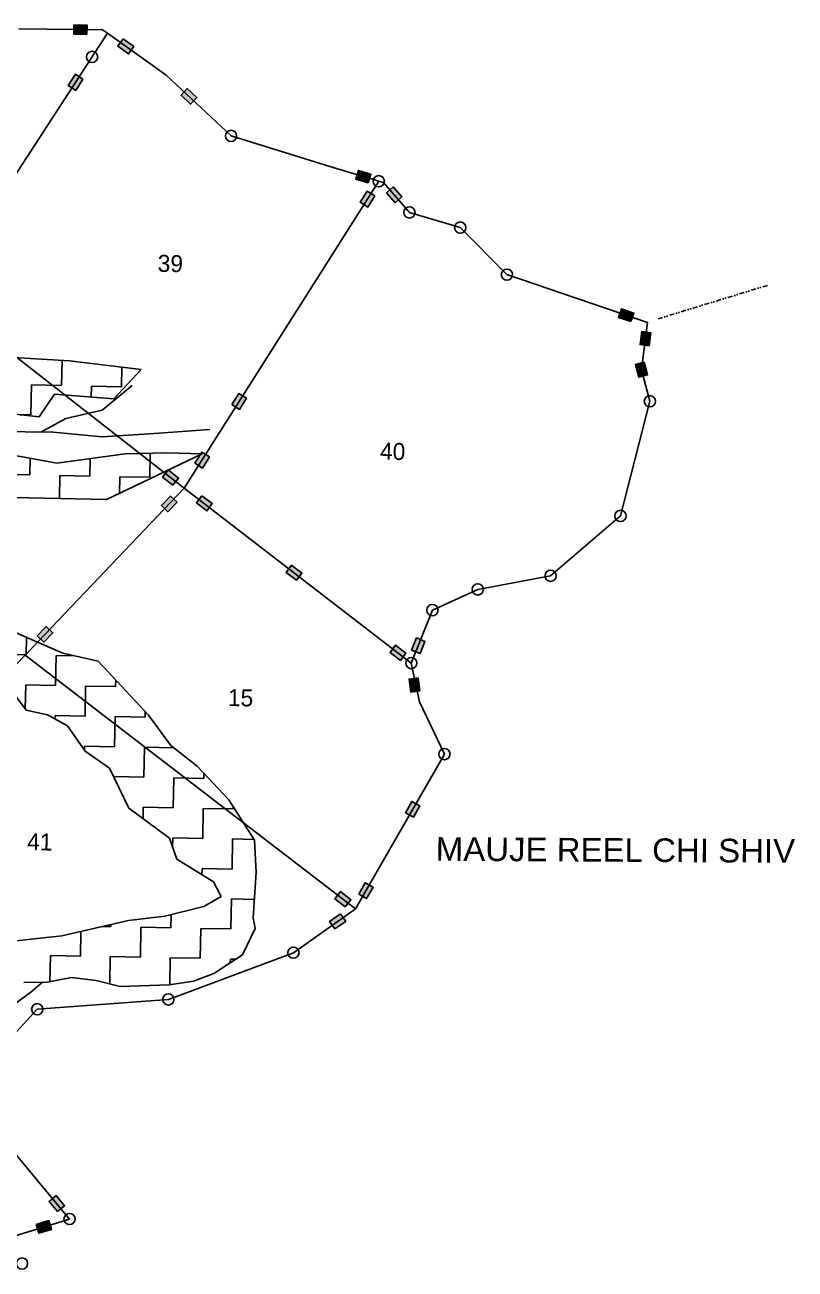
# Model space of a CAD drawing. Header units: metres. Extents: x 311928 to 314194, y 1905478 to 1907430.
# Drawn here: x 313391 to 314194, y 1905946 to 1907242 of the extents above; entities that cross this region are included whole.
import ezdxf

# ---------------------------------------------------------------- set-up
doc = ezdxf.new("R2010")
doc.units = ezdxf.units.M
doc.header["$MEASUREMENT"] = 0
doc.linetypes.add('DIVIDE', pattern=[1.25, 0.5, -0.25, 0, -0.25, 0, -0.25])
for name, color, linetype in [('LINE_WATER', 4, 'Continuous'), ('POLY_HATCH', 12, 'Continuous'), ('POLY_PARCEL', 6, 'Continuous'), ('TEXT_MAPOUT', 7, 'Continuous'), ('TEXT_PARCEL', 7, 'Continuous'), ('V_BOUND_LINE', 7, 'Continuous'), ('V_DIVIDE_LINE', 7, 'DIVIDE')]:
    doc.layers.add(name, color=color, linetype=linetype)
doc.styles.get("Standard").update_dxf_attribs({"font": 'arial.ttf'})
doc.styles.add('TEXT_MAP', font='')
doc.styles.get('TEXT_MAP').set_extended_font_data('Kruti Dev 050')

msp = doc.modelspace()

# ---------------------------------------------------------------- hatches: boundary and pattern name
for points in [[(313442.5, 1907242.4), (313442.4, 1907232.9), (313456.1, 1907232.8), (313456.2, 1907242.3)], [(313499.4, 1907212.2), (313504.9, 1907219.9), (313493.7, 1907227.9), (313488.2, 1907220.2)], [(313436.5, 1907179.4), (313444.4, 1907174.2), (313451.9, 1907185.7), (313444, 1907190.9)], [(313564.1, 1907159.7), (313570.6, 1907166.6), (313560.6, 1907176), (313554.1, 1907169.1)], [(313738.9, 1907090.8), (313736.2, 1907081.7), (313749.3, 1907077.7), (313752, 1907086.8)], [(313777.1, 1907057), (313784.2, 1907063.3), (313775.2, 1907073.6), (313768.1, 1907067.3)], [(313740.8, 1907057.6), (313748.8, 1907052.5), (313756.1, 1907064.1), (313748.1, 1907069.2)], [(314013.1, 1906946.6), (314010, 1906937.6), (314023, 1906933.2), (314026, 1906942.1)], [(314032.5, 1906909.2), (314041.9, 1906908), (314043.6, 1906921.6), (314034.2, 1906922.8)], [(314031.2, 1906875.1), (314040.3, 1906877.6), (314036.8, 1906890.8), (314027.7, 1906888.4)], [(313622.4, 1906853.2), (313614.4, 1906858.3), (313607.1, 1906846.7), (313615.1, 1906841.6)], [(313583.7, 1906792.1), (313575.7, 1906797.2), (313568.4, 1906785.6), (313576.4, 1906780.5)], [(313540.7, 1906778.6), (313534.9, 1906771.1), (313545.7, 1906762.7), (313551.5, 1906770.1)], [(313533.6, 1906741.4), (313540.5, 1906734.9), (313550, 1906744.8), (313543.1, 1906751.3)], [(313581.1, 1906735.9), (313586.7, 1906743.5), (313575.7, 1906751.7), (313570.1, 1906744.1)], [(313674.4, 1906663.5), (313680.1, 1906671.1), (313669.1, 1906679.3), (313663.5, 1906671.7)], [(313420.6, 1906608.9), (313413.7, 1906615.4), (313404.2, 1906605.5), (313411.1, 1906599)], [(313808.3, 1906599.9), (313799.5, 1906603.4), (313794.4, 1906590.7), (313803.2, 1906587.1)], [(313777.5, 1906595.9), (313771.9, 1906588.3), (313782.8, 1906580.1), (313788.5, 1906587.7)], [(313793.6, 1906547), (313803, 1906548.4), (313801.1, 1906562), (313791.7, 1906560.6)], [(313803, 1906428.4), (313794.8, 1906433.1), (313788, 1906421.2), (313796.2, 1906416.5)], [(313754.3, 1906343.6), (313746.1, 1906348.3), (313739.3, 1906336.5), (313747.5, 1906331.7)], [(313720.2, 1906339), (313714.5, 1906331.5), (313725.3, 1906323.1), (313731.1, 1906330.6)], [(313709, 1906307.9), (313714.5, 1906300.1), (313725.7, 1906308), (313720.2, 1906315.8)], [(313423.9, 1906022.2), (313416.6, 1906016.1), (313425.4, 1906005.6), (313432.7, 1906011.6)], [(313419.2, 1905987), (313416.4, 1905996.1), (313403.3, 1905992.1), (313406, 1905983)]]:
    msp.add_hatch(color=256).paths.add_polyline_path(points)

# ---------------------------------------------------------------- linework, layer by layer
for points in [[(313456.1, 1907232.8), (313442.4, 1907232.9), (313442.5, 1907242.4), (313456.2, 1907242.3)], [(313493.7, 1907227.9), (313504.9, 1907219.9), (313499.4, 1907212.2), (313488.2, 1907220.2)], [(313451.9, 1907185.7), (313444.4, 1907174.2), (313436.5, 1907179.4), (313444, 1907190.9)], [(313560.6, 1907176), (313570.6, 1907166.6), (313564.1, 1907159.7), (313554.1, 1907169.1)], [(313749.3, 1907077.7), (313736.2, 1907081.7), (313738.9, 1907090.8), (313752, 1907086.8)], [(313775.2, 1907073.6), (313784.2, 1907063.3), (313777.1, 1907057), (313768.1, 1907067.3)], [(313756.1, 1907064.1), (313748.8, 1907052.5), (313740.8, 1907057.6), (313748.1, 1907069.2)], [(314023, 1906933.2), (314010, 1906937.6), (314013.1, 1906946.6), (314026, 1906942.1)], [(314043.6, 1906921.6), (314041.9, 1906908), (314032.5, 1906909.2), (314034.2, 1906922.8)], [(314036.8, 1906890.8), (314040.3, 1906877.6), (314031.2, 1906875.1), (314027.7, 1906888.4)], [(313607.1, 1906846.7), (313614.4, 1906858.3), (313622.4, 1906853.2), (313615.1, 1906841.6)], [(313568.4, 1906785.6), (313575.7, 1906797.2), (313583.7, 1906792.1), (313576.4, 1906780.5)], [(313545.7, 1906762.7), (313534.9, 1906771.1), (313540.7, 1906778.6), (313551.5, 1906770.1)], [(313550, 1906744.8), (313540.5, 1906734.9), (313533.6, 1906741.4), (313543.1, 1906751.3)], [(313575.7, 1906751.7), (313586.7, 1906743.5), (313581.1, 1906735.9), (313570.1, 1906744.1)], [(313669.1, 1906679.3), (313680.1, 1906671.1), (313674.4, 1906663.5), (313663.5, 1906671.7)], [(313404.2, 1906605.5), (313413.7, 1906615.4), (313420.6, 1906608.9), (313411.1, 1906599)], [(313794.4, 1906590.7), (313799.5, 1906603.4), (313808.3, 1906599.9), (313803.2, 1906587.1)], [(313782.8, 1906580.1), (313771.9, 1906588.3), (313777.5, 1906595.9), (313788.5, 1906587.7)], [(313801.1, 1906562), (313803, 1906548.4), (313793.6, 1906547), (313791.7, 1906560.6)], [(313788, 1906421.2), (313794.8, 1906433.1), (313803, 1906428.4), (313796.2, 1906416.5)], [(313739.3, 1906336.5), (313746.1, 1906348.3), (313754.3, 1906343.6), (313747.5, 1906331.7)], [(313725.3, 1906323.1), (313714.5, 1906331.5), (313720.2, 1906339), (313731.1, 1906330.6)], [(313725.7, 1906308), (313714.5, 1906300.1), (313709, 1906307.9), (313720.2, 1906315.8)], [(313425.4, 1906005.6), (313416.6, 1906016.1), (313423.9, 1906022.2), (313432.7, 1906011.6)], [(313403.3, 1905992.1), (313416.4, 1905996.1), (313419.2, 1905987), (313406, 1905983)]]:
    msp.add_lwpolyline(points, close=True)
for centre in [(313461.4, 1907209), (313606.2, 1907126.7), (313760.2, 1907079.4), (313792.1, 1907047), (313845.1, 1907031.2), (313893.7, 1906982.1), (314042.7, 1906850.2), (314012.1, 1906730.6), (313939.3, 1906668.2), (313863.3, 1906654), (313816.1, 1906632.4), (313794.1, 1906577.2), (313828.6, 1906482.4), (313671.2, 1906275.4), (313540.9, 1906226.7), (313404.3, 1906216.4), (313438, 1905997.8), (313388.4, 1905951.4)]:
    msp.add_circle(centre, 5.87)
at = {"layer": 'LINE_WATER'}
for p, q in [((313471.9, 1906840.7), (313503.1, 1906866.7)), ((313434.2, 1906832.1), (313471.9, 1906840.7)), ((313408.1, 1906818), (313434.2, 1906832.1)), ((313355, 1906818.7), (313420.8, 1906817.8)), ((313420.8, 1906817.8), (313472, 1906813.1)), ((313472, 1906813.1), (313526.2, 1906816.7)), ((313526.2, 1906816.7), (313584.1, 1906820.7)), ((313397.5, 1906234.3), (313409.7, 1906244.5)), ((313356.6, 1906204.6), (313397.5, 1906234.3))]:
    msp.add_line(p, q, dxfattribs=at)
at = {"layer": 'POLY_HATCH'}
for p, q in [((313344.7, 1906897.7), (313437.8, 1906892.2)), ((313437.8, 1906892.2), (313512.4, 1906883.4)), ((313484.1, 1906852.6), (313512.4, 1906883.4)), ((313422.4, 1906857.5), (313406.2, 1906833.9)), ((313484.1, 1906852.6), (313422.4, 1906857.5)), ((313406.2, 1906833.9), (313346.3, 1906840.6)), ((313344.6, 1906800.1), (313424.6, 1906785.6)), ((313424.6, 1906785.6), (313495.9, 1906795.3)), ((313576.2, 1906795.5), (313476.5, 1906747.8)), ((313495.9, 1906795.3), (313539.3, 1906796.3)), ((313539.3, 1906796.3), (313576.2, 1906795.5)), ((313476.5, 1906747.8), (313363, 1906750)), ((313430.8, 1906587.6), (313382.3, 1906608.6)), ((313467.8, 1906579.2), (313430.8, 1906587.6)), ((313491.9, 1906553.1), (313467.8, 1906579.2)), ((313520.1, 1906522.8), (313491.9, 1906553.1)), ((313392.6, 1906528), (313380.4, 1906544.5)), ((313414.8, 1906523.2), (313392.6, 1906528)), ((313435.8, 1906511.9), (313414.8, 1906523.2)), ((313543.4, 1906491.2), (313520.1, 1906522.8)), ((313454.3, 1906485.5), (313435.8, 1906511.9)), ((313571, 1906469.9), (313543.4, 1906491.2)), ((313479.5, 1906467.7), (313454.3, 1906485.5)), ((313499.8, 1906426), (313479.5, 1906467.7)), ((313604, 1906434.6), (313571, 1906469.9)), ((313630.6, 1906392.6), (313604, 1906434.6)), ((313542.2, 1906394.8), (313499.8, 1906426)), ((313549.9, 1906372.9), (313542.2, 1906394.8)), ((313632.3, 1906359.3), (313630.6, 1906392.6)), ((313588, 1906349.4), (313549.9, 1906372.9)), ((313629.3, 1906311.6), (313632.3, 1906359.3)), ((313595.9, 1906334.1), (313588, 1906349.4)), ((313577.8, 1906323.6), (313595.9, 1906334.1)), ((313537.3, 1906313.5), (313577.8, 1906323.6)), ((313429.8, 1906292.8), (313499.2, 1906308.8)), ((313499.2, 1906308.8), (313537.3, 1906313.5)), ((313631.5, 1906300.5), (313629.3, 1906311.6)), ((313369.3, 1906286.4), (313429.8, 1906292.8)), ((313618.2, 1906273.1), (313631.5, 1906300.5)), ((313588.3, 1906253.6), (313618.2, 1906273.1)), ((313567, 1906245.7), (313588.3, 1906253.6)), ((313390.4, 1906244.3), (313415, 1906244.5)), ((313415, 1906244.5), (313439.8, 1906249.6)), ((313439.8, 1906249.6), (313465.7, 1906246.3)), ((313465.7, 1906246.3), (313490.6, 1906240.3)), ((313490.6, 1906240.3), (313541.9, 1906242)), ((313541.9, 1906242), (313567, 1906245.7))]:
    msp.add_line(p, q, dxfattribs=at)
at = {"layer": 'POLY_HATCH', "linetype": 'Continuous'}
for p, q in [((313429.6, 1906866.5), (313430.1, 1906892.7)), ((313492.1, 1906865.3), (313492.5, 1906885.7)), ((313397.7, 1906835.9), (313398.3, 1906867.1)), ((313398.3, 1906867.1), (313429.6, 1906866.5)), ((313460.6, 1906854.5), (313460.8, 1906865.9)), ((313460.8, 1906865.9), (313492.1, 1906865.3)), ((313386.4, 1906836.1), (313397.7, 1906835.9)), ((313396.5, 1906773.4), (313396.8, 1906790.7)), ((313459, 1906772.1), (313459.3, 1906790.3)), ((313521.5, 1906770.9), (313522, 1906795.9)), ((313365.2, 1906774), (313396.5, 1906773.4)), ((313427.3, 1906748.7), (313427.7, 1906772.7)), ((313427.7, 1906772.7), (313459, 1906772.1)), ((313489.9, 1906754.2), (313490.3, 1906771.5)), ((313490.3, 1906771.5), (313521.5, 1906770.9)), ((313392.8, 1906585.8), (313393.1, 1906603.9)), ((313361.5, 1906586.4), (313392.8, 1906585.8)), ((313423.4, 1906553.9), (313424, 1906585.2)), ((313424, 1906585.2), (313443.2, 1906584.8)), ((313391.7, 1906529.2), (313392.2, 1906554.5)), ((313392.2, 1906554.5), (313423.4, 1906553.9)), ((313454.1, 1906522), (313454.7, 1906553.3)), ((313454.7, 1906553.3), (313485.9, 1906552.7)), ((313485.9, 1906552.7), (313486.1, 1906559.4)), ((313516.6, 1906520.8), (313516.7, 1906526.4)), ((313422.7, 1906518.9), (313422.8, 1906522.6)), ((313422.8, 1906522.6), (313454.1, 1906522)), ((313484.7, 1906490.1), (313485.3, 1906521.4)), ((313485.3, 1906521.4), (313516.6, 1906520.8)), ((313453.4, 1906486.8), (313453.5, 1906490.8)), ((313453.5, 1906490.8), (313484.7, 1906490.1)), ((313515.4, 1906458.3), (313516, 1906489.5)), ((313516, 1906489.5), (313546.3, 1906488.9)), ((313577.9, 1906457), (313578, 1906462.5)), ((313484.1, 1906458.9), (313515.4, 1906458.3)), ((313484.1, 1906458.2), (313484.1, 1906458.9)), ((313546, 1906426.4), (313546.6, 1906457.6)), ((313546.6, 1906457.6), (313577.9, 1906457)), ((313514.5, 1906415.2), (313514.8, 1906427)), ((313514.8, 1906427), (313546, 1906426.4)), ((313576.7, 1906394.5), (313577.3, 1906425.8)), ((313577.3, 1906425.8), (313608.5, 1906425.2)), ((313608.5, 1906425.2), (313608.6, 1906427.4)), ((313545.2, 1906386.2), (313545.4, 1906395.1)), ((313545.4, 1906395.1), (313576.7, 1906394.5)), ((313607.3, 1906362.6), (313607.9, 1906393.9)), ((313607.9, 1906393.9), (313630, 1906393.5)), ((313575.9, 1906356.9), (313576.1, 1906363.2)), ((313576.1, 1906363.2), (313607.3, 1906362.6)), ((313606.1, 1906300.1), (313606.7, 1906331.4)), ((313606.7, 1906331.4), (313630.5, 1906330.9)), ((313543.6, 1906301.3), (313543.8, 1906315.1)), ((313449.2, 1906271.9), (313449.7, 1906297.4)), ((313472.7, 1906302.7), (313481, 1906302.6)), ((313481, 1906302.6), (313481.1, 1906304.7)), ((313511.7, 1906270.7), (313512.3, 1906301.9)), ((313512.3, 1906301.9), (313543.6, 1906301.3)), ((313574.2, 1906269.5), (313574.8, 1906300.7)), ((313574.8, 1906300.7), (313606.1, 1906300.1)), ((313417.4, 1906245), (313417.9, 1906272.5)), ((313417.9, 1906272.5), (313449.2, 1906271.9)), ((313479.9, 1906242.9), (313480.4, 1906271.3)), ((313480.4, 1906271.3), (313511.7, 1906270.7)), ((313542.4, 1906242.1), (313542.9, 1906270.1)), ((313542.9, 1906270.1), (313574.2, 1906269.5)), ((313605.4, 1906264.7), (313605.5, 1906268.8)), ((313605.5, 1906268.8), (313611.5, 1906268.7))]:
    msp.add_line(p, q, dxfattribs=at)
at = {"layer": 'POLY_PARCEL'}
for p, q in [((313299.6, 1906960.6), (313477.5, 1907233.7)), ((313557.4, 1906759.5), (313760.2, 1907079.4)), ((313299.6, 1906960.6), (313557.4, 1906759.5)), ((313557.4, 1906759.5), (313391.8, 1906585.5)), ((313557.4, 1906759.5), (313794.1, 1906577.2)), ((313391.8, 1906585.5), (313245.4, 1906434.8)), ((313391.8, 1906585.5), (313735.9, 1906321))]:
    msp.add_line(p, q, dxfattribs=at)
at = {"layer": 'V_BOUND_LINE'}
for p, q in [((313385.2, 1907238.2), (313472.2, 1907237.4)), ((313472.2, 1907237.4), (313477.5, 1907233.7)), ((313477.5, 1907233.7), (313538.7, 1907190.1)), ((313538.7, 1907190.1), (313606.2, 1907126.7)), ((313606.2, 1907126.7), (313709.3, 1907094.7)), ((313709.3, 1907094.7), (313760.2, 1907079.4)), ((313760.2, 1907079.4), (313765.1, 1907078)), ((313765.1, 1907078), (313792.1, 1907047)), ((313792.1, 1907047), (313845.1, 1907031.2)), ((313845.1, 1907031.2), (313893.7, 1906982.1)), ((313893.7, 1906982.1), (314040.2, 1906932.3)), ((314040.2, 1906932.3), (314034, 1906883)), ((314034, 1906883), (314042.7, 1906850.2)), ((314042.7, 1906850.2), (314012.1, 1906730.6)), ((314012.1, 1906730.6), (313939.3, 1906668.2)), ((313939.3, 1906668.2), (313863.3, 1906654)), ((313863.3, 1906654), (313816.1, 1906632.4)), ((313816.1, 1906632.4), (313794.1, 1906577.2)), ((313794.1, 1906577.2), (313802.5, 1906536.7)), ((313802.5, 1906536.7), (313828.6, 1906482.4)), ((313828.6, 1906482.4), (313735.9, 1906321)), ((313735.9, 1906321), (313671.2, 1906275.4)), ((313671.2, 1906275.4), (313540.9, 1906226.7)), ((313404.3, 1906216.4), (313368.1, 1906176.9)), ((313540.9, 1906226.7), (313404.3, 1906216.4)), ((313354.5, 1906098), (313438, 1905997.8)), ((313438, 1905997.8), (313376.8, 1905979))]:
    msp.add_line(p, q, dxfattribs=at)
at = {"layer": 'V_DIVIDE_LINE', "ltscale": 10}
msp.add_line((314051.2, 1906936), (314165.8, 1906971.1), dxfattribs=at)

# ---------------------------------------------------------------- texts
at = {"layer": 'TEXT_MAPOUT'}
msp.add_text('MAUJE REEL CHI SHIV', height=24.621, rotation=359.6802, dxfattribs=at).set_placement((313819.5, 1906371.2))
at = {"layer": 'TEXT_PARCEL', "ltscale": 10, "style": 'TEXT_MAP'}
for s, p in [('39', (313529.6, 1906985.1)), ('40', (313761.3, 1906789.3)), ('15', (313602.8, 1906532.5)), ('41', (313393.6, 1906382.3))]:
    msp.add_text(s, height=17.73, rotation=358.8739, dxfattribs=at).set_placement(p)

doc.saveas('drawing.dxf')
